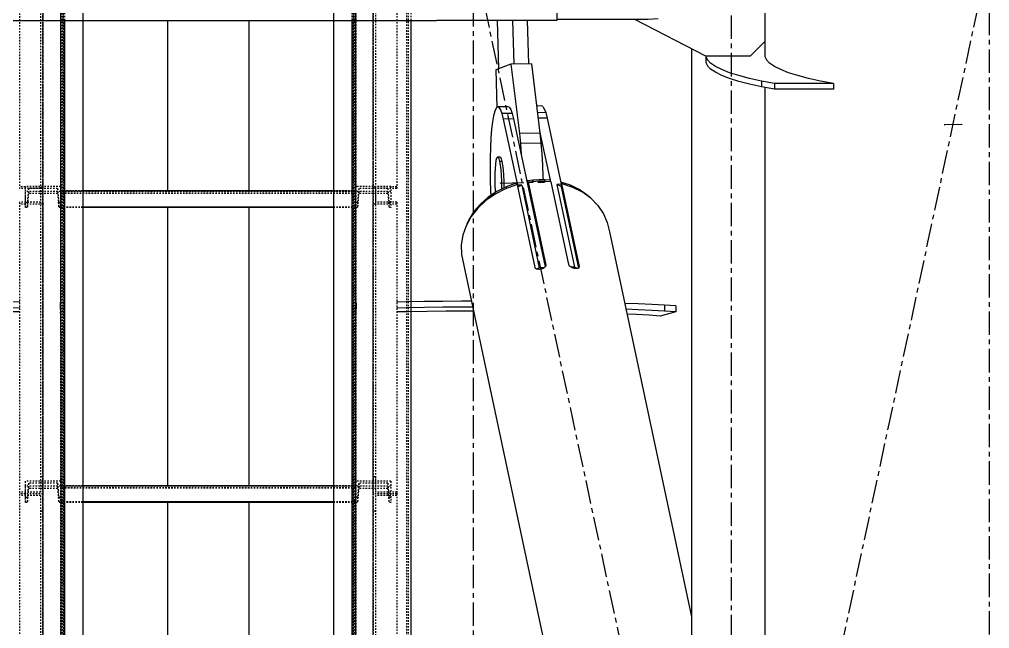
# Model space of a CAD drawing. Header units: millimetres. Extents: x 5143 to 30813, y 232 to 21408.
# Drawn here: x 12041 to 12370, y 4851.3 to 5057.9 of the extents above; entities that cross this region are included whole.
import ezdxf

# ---------------------------------------------------------------- set-up
doc = ezdxf.new("R2010")
doc.units = ezdxf.units.MM
doc.header["$LTSCALE"] = 0.25
for name, pattern in [('CENTER', [50.8, 31.75, -6.35, 6.35, -6.35]), ('XKITLINE00', [0]), ('XKITLINE02', [4, 2, -2]), ('XKITLINE03', [6, 3, -1, 1, -1])]:
    doc.linetypes.add(name, pattern=pattern)

msp = doc.modelspace()

# ---------------------------------------------------------------- linework, layer by layer
at = {"color": 8, "linetype": 'CENTER'}
for p, q in [((12195, 4763.35), (12195, 6431.43)), ((12370, 3985.69), (12370, 5629.8)), ((12282.5, 4670.27), (12282.5, 5490.27)), ((12370, 4260.27), (12195, 5080.27)), ((12282.5, 4670.27), (12370, 5080.27)), ((12360.58, 5022.26), (12354.63, 5022.13)), ((12204.15, 5002.39), (12219.02, 5002.72))]:
    msp.add_line(p, q, dxfattribs=at)
at = {"color": 1, "linetype": 'XKITLINE03'}
for p, q in [((12049, 4289.12), (12049, 5553.53)), ((12160.98, 4289.11), (12160.98, 5553.53)), ((12054.98, 5549.66), (12055.01, 4280.28)), ((12154.98, 4280.28), (12154.98, 5549.66)), ((12049, 5096.97), (12049, 5001.09)), ((12160.98, 5001.09), (12160.98, 5096.97)), ((12055, 4999.55), (12055, 5001.25)), ((12154.98, 5001.25), (12154.98, 4999.55)), ((12055, 4999.73), (12154.98, 4999.73)), ((12049, 4995.28), (12049, 4896.99)), ((12160.98, 4896.99), (12160.98, 4995.28)), ((12055, 4899.56), (12055, 4901.26)), ((12055, 4899.74), (12154.98, 4899.74)), ((12154.98, 4901.26), (12154.98, 4899.56)), ((12049, 4896.99), (12049, 4801.11)), ((12160.98, 4801.11), (12160.98, 4896.99))]:
    msp.add_line(p, q, dxfattribs=at)
at = {"color": 3, "linetype": 'XKITLINE02'}
for p, q in [((12054.92, 5550.18), (12054.92, 4280.33)), ((12055.45, 5550.14), (12055.45, 4279.7)), ((12153.68, 5550.19), (12153.68, 4278.85)), ((12154.53, 5550.14), (12154.53, 4279.7)), ((12155.06, 5550.18), (12155.06, 4280.34)), ((12172.3, 5550.18), (12172.3, 4297.68)), ((12172.83, 5550.14), (12172.83, 4298.1)), ((12054.98, 5549.66), (12055.01, 4280.28)), ((12054.99, 5549.97), (12055.02, 4280.58)), ((12055.83, 5549.68), (12055.86, 4280.3)), ((12055.84, 5549.94), (12055.87, 4280.56)), ((12062.48, 5549.67), (12062.51, 4280.29)), ((12062.48, 5549.66), (12062.51, 4280.28)), ((12062.49, 5549.95), (12062.52, 4280.57)), ((12147.48, 5549.96), (12147.48, 4280.57)), ((12147.48, 5549.67), (12147.48, 4280.28)), ((12154.13, 5549.94), (12154.13, 4280.56)), ((12154.13, 5549.68), (12154.13, 4280.3)), ((12154.98, 5549.96), (12154.98, 4280.58)), ((12154.98, 5549.66), (12154.98, 4280.28)), ((12056.3, 5103.12), (12056.3, 5057.42)), ((12062.5, 5103.12), (12062.5, 5057.42)), ((12147.48, 5103.12), (12147.48, 5057.42)), ((12153.68, 5103.12), (12153.68, 5057.42)), ((12173.68, 5103.12), (12173.68, 5057.42)), ((12160.98, 5096.97), (12160.98, 4995.2)), ((12161.78, 5096.38), (12161.78, 4995.2)), ((12168.98, 5096.97), (12168.98, 5000.5)), ((12041, 5094.93), (12041, 5000.5)), ((12048.2, 5094.93), (12048.2, 4995.2)), ((12049, 5094.93), (12049, 4995.2)), ((12049, 5001.09), (12041, 5001.09)), ((12043, 5001.25), (12043, 4999.55)), ((12043, 5001.25), (12043, 4995.75)), ((12055, 5001.25), (12043, 5001.25)), ((12049, 5001.02), (12048.2, 5001.02)), ((12048.2, 5001.02), (12048.2, 4995.85)), ((12048.2, 5001.02), (12048.2, 4897.57)), ((12049, 5001.02), (12049, 4995.28)), ((12049, 5001.02), (12049, 4896.99)), ((12055, 5001.25), (12055, 4999.55)), ((12055, 5001.25), (12055, 4995.75)), ((12154.98, 5001.25), (12154.98, 4994.05)), ((12166.98, 5001.25), (12154.98, 5001.25)), ((12168.98, 5001.09), (12160.98, 5001.09)), ((12160.98, 5001.02), (12160.98, 4901.26)), ((12161.78, 5001.02), (12160.98, 5001.02)), ((12161.78, 5001.02), (12161.78, 4897.56)), ((12166.98, 5001.25), (12166.98, 4994.05)), ((12048.2, 5000.5), (12041, 5000.5)), ((12043, 4999.55), (12043, 4994.05)), ((12055, 4999.55), (12043, 4999.55)), ((12044.07, 5000.55), (12043.68, 4995.75)), ((12044.07, 4998.85), (12043.68, 4994.05)), ((12044.07, 5000.55), (12044.07, 4998.85)), ((12053.94, 5000.55), (12044.07, 5000.55)), ((12053.94, 4998.85), (12044.07, 4998.85)), ((12053.94, 5000.55), (12053.94, 4998.85)), ((12053.94, 5000.55), (12054.32, 4995.75)), ((12053.94, 4998.85), (12054.32, 4994.05)), ((12055, 4999.73), (12055, 4994.05)), ((12062.5, 4999.73), (12055, 4999.73)), ((12055, 4999.55), (12055, 4994.05)), ((12154.98, 4999.55), (12055, 4999.55)), ((12154.98, 4999.01), (12055, 4999.01)), ((12154.98, 4998.86), (12055, 4998.86)), ((12154.98, 4999.73), (12147.48, 4999.73)), ((12154.98, 4999.73), (12154.98, 4994.05)), ((12166.98, 4999.55), (12154.98, 4999.55)), ((12156.05, 5000.55), (12155.66, 4995.75)), ((12156.05, 4998.85), (12155.66, 4994.05)), ((12165.92, 5000.55), (12156.05, 5000.55)), ((12156.05, 5000.55), (12156.05, 4998.85)), ((12165.92, 4998.85), (12156.05, 4998.85)), ((12168.98, 5000.5), (12161.78, 5000.5)), ((12165.92, 5000.55), (12166.3, 4995.75)), ((12165.92, 5000.55), (12165.92, 4998.85)), ((12165.92, 4998.85), (12166.3, 4994.05)), ((12048.2, 4995.85), (12041, 4995.85)), ((12041, 4995.85), (12041, 4995.28)), ((12041, 4995.85), (12041, 4896.99)), ((12049, 4995.28), (12041, 4995.28)), ((12043, 4995.75), (12043, 4994.05)), ((12043.68, 4995.75), (12043, 4995.75)), ((12043.68, 4995.75), (12043.68, 4994.05)), ((12049, 4995.2), (12048.2, 4995.2)), ((12054.32, 4995.75), (12054.32, 4994.05)), ((12055, 4995.75), (12054.32, 4995.75)), ((12055, 4995.75), (12055, 4994.05)), ((12062.5, 4994.23), (12055, 4994.23)), ((12062.5, 4994.22), (12055, 4994.22)), ((12154.98, 4994.23), (12147.48, 4994.23)), ((12154.98, 4994.22), (12147.48, 4994.22)), ((12155.66, 4995.75), (12154.98, 4995.75)), ((12155.66, 4995.75), (12155.66, 4994.05)), ((12168.98, 4995.28), (12160.98, 4995.28)), ((12161.78, 4995.2), (12160.98, 4995.2)), ((12168.98, 4995.85), (12161.78, 4995.85)), ((12166.98, 4995.75), (12166.3, 4995.75)), ((12166.3, 4995.75), (12166.3, 4994.05)), ((12168.98, 4995.85), (12168.98, 4896.99)), ((12043.68, 4994.05), (12043, 4994.05)), ((12055, 4994.05), (12054.32, 4994.05)), ((12062.5, 4994.06), (12055, 4994.06)), ((12062.5, 4994.05), (12055, 4994.05)), ((12154.98, 4994.06), (12147.48, 4994.06)), ((12154.98, 4994.05), (12147.48, 4994.05)), ((12155.66, 4994.05), (12154.98, 4994.05)), ((12166.98, 4994.05), (12166.3, 4994.05)), ((12049, 4902.73), (12048.2, 4902.73)), ((12160.98, 4902.73), (12160.98, 4896.99)), ((12161.78, 4902.73), (12160.98, 4902.73)), ((12161.78, 4902.73), (12161.78, 4897.56)), ((12043, 4901.26), (12043, 4899.56)), ((12043, 4901.26), (12043, 4895.76)), ((12055, 4901.26), (12043, 4901.26)), ((12043, 4899.56), (12043, 4894.06)), ((12055, 4899.56), (12043, 4899.56)), ((12044.07, 4900.56), (12043.68, 4895.76)), ((12044.07, 4898.86), (12043.68, 4894.06)), ((12044.07, 4900.56), (12044.07, 4898.86)), ((12053.94, 4900.56), (12044.07, 4900.56)), ((12053.94, 4898.86), (12044.07, 4898.86)), ((12053.94, 4900.56), (12053.94, 4898.86)), ((12053.94, 4900.56), (12054.32, 4895.76)), ((12053.94, 4898.86), (12054.32, 4894.06)), ((12055, 4901.26), (12055, 4899.56)), ((12055, 4901.26), (12055, 4895.76)), ((12055, 4899.74), (12055, 4894.06)), ((12062.5, 4899.74), (12055, 4899.74)), ((12055, 4899.56), (12055, 4894.06)), ((12154.98, 4899.56), (12055, 4899.56)), ((12154.98, 4899.02), (12055, 4899.02)), ((12154.98, 4898.87), (12055, 4898.87)), ((12154.98, 4899.74), (12147.48, 4899.74)), ((12154.98, 4901.26), (12154.98, 4894.06)), ((12166.98, 4901.26), (12154.98, 4901.26)), ((12154.98, 4899.74), (12154.98, 4894.06)), ((12166.98, 4899.56), (12154.98, 4899.56)), ((12156.05, 4900.56), (12155.66, 4895.76)), ((12156.05, 4898.86), (12155.66, 4894.06)), ((12165.92, 4900.56), (12156.05, 4900.56)), ((12156.05, 4900.56), (12156.05, 4898.86)), ((12165.92, 4898.86), (12156.05, 4898.86)), ((12165.92, 4900.56), (12166.3, 4895.76)), ((12165.92, 4900.56), (12165.92, 4898.86)), ((12165.92, 4898.86), (12166.3, 4894.06)), ((12166.98, 4901.26), (12166.98, 4894.06)), ((12048.2, 4897.57), (12041, 4897.57)), ((12049, 4896.99), (12041, 4896.99)), ((12041, 4896.99), (12041, 4896.4)), ((12049, 4896.99), (12041, 4896.99)), ((12041, 4896.99), (12041, 4800.52)), ((12048.2, 4896.4), (12041, 4896.4)), ((12043, 4895.76), (12043, 4894.06)), ((12043.68, 4895.76), (12043, 4895.76)), ((12043.68, 4895.76), (12043.68, 4894.06)), ((12048.2, 4896.4), (12048.2, 4891.1)), ((12048.2, 4896.4), (12048.2, 4795.22)), ((12049, 4896.99), (12049, 4891.1)), ((12049, 4896.99), (12049, 4795.22)), ((12054.32, 4895.76), (12054.32, 4894.06)), ((12055, 4895.76), (12054.32, 4895.76)), ((12055, 4895.76), (12055, 4894.06)), ((12155.66, 4895.76), (12154.98, 4895.76)), ((12155.66, 4895.76), (12155.66, 4894.06)), ((12168.98, 4896.99), (12160.98, 4896.99)), ((12160.98, 4896.99), (12160.98, 4795.22)), ((12168.98, 4896.99), (12160.98, 4896.99)), ((12168.98, 4897.56), (12161.78, 4897.56)), ((12161.78, 4896.4), (12161.78, 4795.22)), ((12168.98, 4896.4), (12161.78, 4896.4)), ((12166.98, 4895.76), (12166.3, 4895.76)), ((12166.3, 4895.76), (12166.3, 4894.06)), ((12168.98, 4897.56), (12168.98, 4896.99)), ((12168.98, 4896.99), (12168.98, 4800.52)), ((12043.68, 4894.06), (12043, 4894.06)), ((12055, 4894.06), (12054.32, 4894.06)), ((12062.5, 4894.24), (12055, 4894.24)), ((12062.5, 4894.23), (12055, 4894.23)), ((12062.5, 4894.07), (12055, 4894.07)), ((12062.5, 4894.06), (12055, 4894.06)), ((12154.98, 4894.24), (12147.48, 4894.24)), ((12154.98, 4894.23), (12147.48, 4894.23)), ((12154.98, 4894.07), (12147.48, 4894.07)), ((12154.98, 4894.06), (12147.48, 4894.06)), ((12155.66, 4894.06), (12154.98, 4894.06)), ((12166.98, 4894.06), (12166.3, 4894.06)), ((12049, 4891.1), (12048.2, 4891.1)), ((12161.78, 4891.1), (12160.98, 4891.1))]:
    msp.add_line(p, q, dxfattribs=at)
at = {"color": 8, "linetype": 'XKITLINE00'}
for p, q in [((12293.8, 5105.7), (12293.8, 5050.39)), ((12223.2, 5065.56), (12223.2, 5057.48)), ((12182.19, 5057.42), (12027.8, 5057.42)), ((12091.2, 5057.42), (12091.2, 4999.73)), ((12118.8, 5057.42), (12118.8, 4999.73)), ((12182.36, 5057.45), (12182.19, 5057.42)), ((12182.6, 5057.46), (12182.36, 5057.45)), ((12182.89, 5057.48), (12182.6, 5057.46)), ((12183.2, 5057.48), (12182.89, 5057.48)), ((12223.2, 5057.48), (12183.2, 5057.48)), ((12203.05, 5057.48), (12203.51, 5041.13)), ((12208.24, 5057.48), (12208.66, 5042.7)), ((12213.2, 5057.48), (12213.61, 5042.81)), ((12254.2, 5057.83), (12223.2, 5057.83)), ((12273.8, 5045.47), (12249.67, 5057.83)), ((12257.64, 5058.09), (12254.2, 5057.83)), ((12293.8, 5050.39), (12288.8, 5045.47)), ((12293.8, 5050.39), (12293.8, 5045.19)), ((12268.91, 5047.97), (12268.91, 4739.66)), ((12273.76, 5045.48), (12273.76, 5043.28)), ((12273.76, 5045.25), (12274.31, 5044.12)), ((12288.8, 5045.47), (12273.8, 5045.47)), ((12274.31, 5044.12), (12275.4, 5043)), ((12293.8, 5046.45), (12293.76, 5046.38)), ((12293.76, 5046.38), (12293.76, 5045.25)), ((12293.76, 5045.25), (12294.31, 5044.12)), ((12294.31, 5044.12), (12295.4, 5043)), ((12207.67, 5042.67), (12202.52, 5040.77)), ((12202.52, 5040.77), (12202.88, 5027.98)), ((12214.61, 5042.83), (12207.67, 5042.67)), ((12207.67, 5042.67), (12210.54, 5019.14)), ((12213.61, 5042.81), (12208.66, 5042.7)), ((12214.61, 5042.83), (12217.48, 5019.29)), ((12273.76, 5043.28), (12274.31, 5042.15)), ((12274.31, 5042.15), (12275.4, 5041.03)), ((12277.03, 5041.91), (12275.4, 5043)), ((12277.03, 5039.94), (12275.4, 5041.03)), ((12279.18, 5040.84), (12277.03, 5041.91)), ((12281.83, 5039.8), (12279.18, 5040.84)), ((12297.03, 5041.91), (12295.4, 5043)), ((12299.18, 5040.84), (12297.03, 5041.91)), ((12301.83, 5039.8), (12299.18, 5040.84)), ((12279.18, 5038.87), (12277.03, 5039.94)), ((12281.83, 5037.83), (12279.18, 5038.87)), ((12284.98, 5038.81), (12281.83, 5039.8)), ((12284.98, 5036.84), (12281.83, 5037.83)), ((12288.59, 5037.87), (12284.98, 5038.81)), ((12292.65, 5036.99), (12288.59, 5037.87)), ((12292.65, 5036.99), (12292.65, 5035.02)), ((12297.11, 5036.17), (12292.65, 5036.99)), ((12304.98, 5038.81), (12301.83, 5039.8)), ((12308.59, 5037.87), (12304.98, 5038.81)), ((12312.65, 5036.99), (12308.59, 5037.87)), ((12317.11, 5036.17), (12312.65, 5036.99)), ((12288.59, 5035.9), (12284.98, 5036.84)), ((12292.65, 5035.02), (12288.59, 5035.9)), ((12297.11, 5034.2), (12292.65, 5035.02)), ((12293.8, 5034.81), (12293.8, 4464.85)), ((12297.11, 5036.17), (12297.11, 5034.2)), ((12317.11, 5036.17), (12297.11, 5036.17)), ((12317.11, 5034.2), (12297.11, 5034.2)), ((12317.11, 5036.17), (12317.11, 5034.2)), ((12202.66, 5027.77), (12202.21, 5026.78)), ((12203.13, 5028.19), (12202.66, 5027.77)), ((12206.6, 5028.27), (12203.13, 5028.19)), ((12203.62, 5028.02), (12203.13, 5028.19)), ((12203.62, 5028.02), (12204.12, 5027.26)), ((12204.12, 5027.26), (12204.6, 5025.94)), ((12207.09, 5028.1), (12206.6, 5028.27)), ((12207.09, 5028.1), (12207.59, 5027.34)), ((12207.59, 5027.34), (12208.07, 5026.01)), ((12218, 5028.52), (12216.36, 5028.49)), ((12218.49, 5028.35), (12218, 5028.52)), ((12218.49, 5028.35), (12218.99, 5027.59)), ((12218.99, 5027.59), (12219.47, 5026.27)), ((12201.79, 5025.22), (12201.43, 5023.15)), ((12202.21, 5026.78), (12201.79, 5025.22)), ((12208.07, 5026.01), (12204.6, 5025.94)), ((12204.6, 5025.94), (12205.07, 5024.08)), ((12208.54, 5024.15), (12205.07, 5024.08)), ((12205.07, 5024.08), (12209.86, 5001.65)), ((12208.07, 5026.01), (12208.54, 5024.15)), ((12208.54, 5024.15), (12219.26, 4973.94)), ((12219.47, 5026.27), (12216.64, 5026.21)), ((12219.94, 5024.41), (12216.87, 5024.34)), ((12219.47, 5026.27), (12219.94, 5024.41)), ((12219.94, 5024.41), (12224.73, 5001.98)), ((12201.13, 5020.61), (12200.89, 5017.67)), ((12201.43, 5023.15), (12201.13, 5020.61)), ((12200.89, 5017.67), (12200.72, 5014.4)), ((12217.48, 5019.29), (12210.54, 5019.14)), ((12210.54, 5019.14), (12210.9, 5015.8)), ((12217.4, 5019.97), (12220.95, 5003.34)), ((12217.48, 5019.29), (12217.84, 5015.95)), ((12200.72, 5014.4), (12200.62, 5010.87)), ((12217.84, 5015.95), (12210.9, 5015.8)), ((12210.9, 5015.8), (12211.2, 5012.17)), ((12217.84, 5015.95), (12218.14, 5012.33)), ((12200.62, 5010.87), (12200.6, 5007.18)), ((12202.83, 5010.82), (12202.61, 5010.02)), ((12203.07, 5011.19), (12202.83, 5010.82)), ((12203.87, 5011.21), (12203.07, 5011.19)), ((12203.33, 5011.13), (12203.07, 5011.19)), ((12203.33, 5011.13), (12203.59, 5010.62)), ((12203.59, 5010.62), (12203.84, 5009.7)), ((12204.12, 5011.14), (12203.87, 5011.21)), ((12204.12, 5011.14), (12204.38, 5010.64)), ((12204.38, 5010.64), (12204.63, 5009.72)), ((12211.2, 5012.17), (12211.25, 5011.47)), ((12218.14, 5012.33), (12218.38, 5008.49)), ((12202.29, 5007.34), (12202.21, 5005.58)), ((12202.43, 5008.84), (12202.29, 5007.34)), ((12202.61, 5010.02), (12202.43, 5008.84)), ((12204.63, 5009.72), (12203.84, 5009.7)), ((12203.84, 5009.7), (12204.06, 5008.41)), ((12204.06, 5008.41), (12204.25, 5006.82)), ((12204.63, 5009.72), (12204.85, 5008.43)), ((12204.85, 5008.43), (12205.04, 5006.84)), ((12218.38, 5008.49), (12218.54, 5004.52)), ((12200.6, 5007.18), (12200.66, 5003.42)), ((12202.21, 5005.58), (12202.19, 5003.67)), ((12204.25, 5006.82), (12204.39, 5005.01)), ((12204.39, 5005.01), (12204.48, 5003.06)), ((12205.04, 5006.84), (12205.19, 5005.02)), ((12205.19, 5005.02), (12205.28, 5003.08)), ((12218.54, 5004.52), (12218.56, 5003.5)), ((12200.66, 5003.42), (12200.8, 4999.68)), ((12202.19, 5003.67), (12202.22, 5001.69)), ((12202.22, 5001.69), (12202.32, 4999.74)), ((12206.06, 5001.14), (12202.85, 4999.53)), ((12204.48, 5003.06), (12204.52, 5001.08)), ((12204.52, 5001.08), (12204.51, 5000.36)), ((12205.28, 5003.08), (12205.31, 5001.1)), ((12205.31, 5001.1), (12205.31, 5000.76)), ((12209.52, 5001.77), (12205.79, 5000.43)), ((12209.49, 5002.35), (12206.06, 5001.14)), ((12206.06, 5001.14), (12206.18, 5000.57)), ((12209.49, 5002.35), (12209.61, 5001.79)), ((12209.77, 5001.82), (12209.52, 5001.77)), ((12209.77, 5001.82), (12215.75, 4973.79)), ((12209.86, 5001.65), (12209.85, 5001.47)), ((12211.32, 5001.68), (12209.86, 5001.65)), ((12211.32, 5001.68), (12209.94, 5001.01)), ((12211.32, 5001.68), (12217.3, 4973.64)), ((12213.21, 5003.17), (12213.16, 5002.49)), ((12215.15, 5003.41), (12213.21, 5003.17)), ((12213.21, 5003.17), (12213.45, 5002.05)), ((12213.45, 5002.05), (12213.4, 5001.37)), ((12213.49, 5002.63), (12213.42, 5001.64)), ((12213.42, 5001.64), (12219.31, 4974.02)), ((12217.37, 5002.97), (12213.49, 5002.63)), ((12213.49, 5002.63), (12219.47, 4974.59)), ((12217.09, 5003.51), (12215.15, 5003.41)), ((12215.15, 5003.41), (12215.28, 5002.79)), ((12219.03, 5003.49), (12217.09, 5003.51)), ((12221.22, 5002.8), (12217.37, 5002.97)), ((12219.03, 5003.49), (12219.15, 5002.89)), ((12220.94, 5003.34), (12219.03, 5003.49)), ((12220.94, 5003.34), (12221.05, 5002.81)), ((12221.22, 5002.8), (12227.2, 4974.77)), ((12224.73, 5001.98), (12223.27, 5001.95)), ((12223.27, 5001.95), (12229.25, 4973.91)), ((12224.68, 5001.27), (12223.27, 5001.95)), ((12227.84, 5001.62), (12224.58, 5002.68)), ((12224.73, 5001.98), (12224.68, 5001.27)), ((12224.68, 5001.27), (12230.59, 4973.57)), ((12224.72, 5001.92), (12224.8, 5001.57)), ((12224.8, 5001.57), (12224.76, 5000.92)), ((12224.84, 5002.16), (12224.77, 5001.14)), ((12224.77, 5001.14), (12230.64, 4973.62)), ((12224.84, 5002.16), (12230.82, 4974.12)), ((12225.08, 5002.12), (12224.84, 5002.16)), ((12228.65, 5000.93), (12225.08, 5002.12)), ((12227.84, 5001.62), (12227.93, 5001.17)), ((12230.85, 5000.15), (12227.84, 5001.62)), ((12231.9, 4999.29), (12228.65, 5000.93)), ((12199.91, 4997.56), (12197.32, 4995.27)), ((12202.3, 4998.63), (12199.16, 4996.42)), ((12202.85, 4999.53), (12199.91, 4997.56)), ((12200.8, 4999.68), (12200.88, 4998.21)), ((12205.79, 5000.43), (12202.3, 4998.63)), ((12202.32, 4999.74), (12202.36, 4999.2)), ((12233.53, 4998.31), (12230.85, 5000.15)), ((12234.77, 4997.21), (12231.9, 4999.29)), ((12234.44, 4997.45), (12233.53, 4998.31)), ((12197.32, 4995.27), (12195.14, 4992.72)), ((12199.16, 4996.42), (12196.43, 4993.85)), ((12234.77, 4997.21), (12237.17, 4994.76)), ((12237.17, 4994.76), (12239.05, 4991.99)), ((12091.2, 4994.05), (12091.2, 4899.74)), ((12118.8, 4994.05), (12118.8, 4899.74)), ((12194.18, 4990.99), (12192.46, 4987.91)), ((12195.14, 4992.72), (12193.4, 4989.95)), ((12196.43, 4993.85), (12194.18, 4990.99)), ((12239.05, 4991.99), (12240.36, 4988.98)), ((12192.46, 4987.91), (12191.33, 4984.68)), ((12193.4, 4989.95), (12192.74, 4988.42)), ((12240.36, 4988.98), (12241.07, 4985.79)), ((12191.33, 4984.68), (12190.8, 4981.39)), ((12241.07, 4985.79), (12241.07, 4985.63)), ((12241.07, 4985.79), (12268.91, 4855.34)), ((12190.8, 4981.39), (12190.89, 4978.11)), ((12190.89, 4978.11), (12253.17, 4686.31)), ((12219.47, 4974.59), (12219.45, 4974.33)), ((12219.47, 4974.59), (12219.47, 4974.36)), ((12227.2, 4974.77), (12227.3, 4974.53)), ((12227.3, 4974.53), (12227.33, 4974.49)), ((12227.33, 4974.49), (12227.48, 4974.29)), ((12215.75, 4973.79), (12215.85, 4973.57)), ((12215.85, 4973.57), (12216.03, 4973.38)), ((12216.3, 4973.23), (12216.03, 4973.38)), ((12216.63, 4973.13), (12216.3, 4973.23)), ((12217.3, 4973.64), (12216.39, 4973.2)), ((12217.01, 4973.08), (12216.63, 4973.13)), ((12217.41, 4973.09), (12217.01, 4973.08)), ((12218.99, 4973.68), (12217.3, 4973.64)), ((12217.83, 4973.16), (12217.41, 4973.09)), ((12218.24, 4973.27), (12217.83, 4973.16)), ((12218.62, 4973.44), (12218.24, 4973.27)), ((12218.94, 4973.64), (12218.62, 4973.44)), ((12219.2, 4973.87), (12218.94, 4973.64)), ((12219.38, 4974.11), (12219.2, 4973.87)), ((12219.45, 4974.31), (12219.38, 4974.11)), ((12219.47, 4974.36), (12219.45, 4974.31)), ((12227.74, 4974.06), (12227.48, 4974.29)), ((12228.06, 4973.84), (12227.74, 4974.06)), ((12229.25, 4973.91), (12228, 4973.88)), ((12228.43, 4973.66), (12228.06, 4973.84)), ((12228.83, 4973.51), (12228.43, 4973.66)), ((12229.23, 4973.41), (12228.83, 4973.51)), ((12229.63, 4973.36), (12229.23, 4973.41)), ((12230.27, 4973.42), (12229.25, 4973.91)), ((12230, 4973.37), (12229.63, 4973.36)), ((12230.31, 4973.43), (12230, 4973.37)), ((12230.56, 4973.55), (12230.31, 4973.43)), ((12230.74, 4973.7), (12230.56, 4973.55)), ((12230.83, 4973.9), (12230.74, 4973.7)), ((12230.82, 4974.12), (12230.8, 4973.85)), ((12230.82, 4974.12), (12230.83, 4973.9)), ((12041, 4962.01), (12037.82, 4962.08)), ((12054.77, 4961.63), (12054.72, 4961.63)), ((12054.77, 4961.63), (12054.77, 4959.63)), ((12055, 4961.57), (12054.77, 4961.63)), ((12155.22, 4961.63), (12154.98, 4961.56)), ((12155.27, 4961.63), (12155.22, 4961.63)), ((12155.22, 4961.63), (12155.22, 4959.63)), ((12172.17, 4962.08), (12168.98, 4962.01)), ((12178.27, 4962.18), (12172.17, 4962.08)), ((12184.54, 4962.26), (12178.27, 4962.18)), ((12190.91, 4962.31), (12184.54, 4962.26)), ((12194.26, 4962.32), (12190.91, 4962.31)), ((12250.82, 4961.41), (12246.2, 4961.59)), ((12255.47, 4961.2), (12250.82, 4961.41)), ((12041, 4958.7), (12036.93, 4958.76)), ((12041, 4960.01), (12037.82, 4960.08)), ((12054.77, 4959.63), (12054.72, 4959.63)), ((12055, 4958.37), (12054.72, 4958.38)), ((12055, 4959.57), (12054.77, 4959.63)), ((12155.22, 4959.63), (12154.98, 4959.57)), ((12155.27, 4958.38), (12154.98, 4958.37)), ((12155.27, 4959.63), (12155.22, 4959.63)), ((12172.17, 4960.08), (12168.98, 4960.01)), ((12173.07, 4958.76), (12168.98, 4958.7)), ((12178.27, 4960.18), (12172.17, 4960.08)), ((12179.33, 4958.84), (12173.07, 4958.76)), ((12184.54, 4960.26), (12178.27, 4960.18)), ((12185.71, 4958.89), (12179.33, 4958.84)), ((12190.91, 4960.31), (12184.54, 4960.26)), ((12192.15, 4958.92), (12185.71, 4958.89)), ((12194.69, 4960.32), (12190.91, 4960.31)), ((12194.99, 4958.92), (12192.15, 4958.92)), ((12250.82, 4959.41), (12246.63, 4959.58)), ((12250.26, 4957.78), (12246.98, 4957.93)), ((12255.47, 4959.2), (12250.82, 4959.41)), ((12259.73, 4960.96), (12255.47, 4961.2)), ((12259.73, 4958.97), (12255.47, 4959.2)), ((12263.55, 4958.72), (12258.34, 4957.3)), ((12263.55, 4960.71), (12259.73, 4960.96)), ((12259.73, 4960.96), (12259.73, 4958.97)), ((12263.55, 4958.72), (12259.73, 4958.97)), ((12263.55, 4960.71), (12263.55, 4958.72)), ((12254.52, 4957.55), (12250.26, 4957.78)), ((12258.34, 4957.3), (12254.52, 4957.55)), ((12091.2, 4894.06), (12091.2, 4799.75)), ((12118.8, 4894.06), (12118.8, 4799.75))]:
    msp.add_line(p, q, dxfattribs=at)
at = {"color": 7, "linetype": 'XKITLINE00'}
for p, q in [((12056.3, 5057.42), (12056.3, 4787.51)), ((12062.5, 5057.42), (12062.5, 4777.92)), ((12147.48, 5057.42), (12147.48, 4646.44)), ((12153.68, 5057.42), (12153.68, 4636.85)), ((12173.68, 5057.42), (12173.68, 4605.91)), ((12147.48, 4999.73), (12062.5, 4999.73)), ((12147.48, 4994.23), (12062.5, 4994.23)), ((12147.48, 4994.22), (12062.5, 4994.22)), ((12147.48, 4994.06), (12062.5, 4994.06)), ((12147.48, 4994.05), (12062.5, 4994.05)), ((12147.48, 4899.74), (12062.5, 4899.74)), ((12147.48, 4894.24), (12062.5, 4894.24)), ((12147.48, 4894.23), (12062.5, 4894.23)), ((12147.48, 4894.07), (12062.5, 4894.07)), ((12147.48, 4894.06), (12062.5, 4894.06))]:
    msp.add_line(p, q, dxfattribs=at)
at = {"color": 8, "linetype": 'XKITLINE00'}
for centre in [(12354.63, 5022.13), (12360.58, 5022.26), (12204.15, 5002.39), (12219.02, 5002.72)]:
    msp.add_circle(centre, 0.05, dxfattribs=at)
at = {"color": 1, "linetype": 'XKITLINE00'}
for centre in [(12049, 5001.09), (12055, 5001.25), (12154.98, 5001.25), (12160.98, 5001.09), (12055, 4999.73), (12055, 4999.55), (12154.98, 4999.73), (12154.98, 4999.55), (12049, 4995.28), (12160.98, 4995.28), (12055, 4901.26), (12055, 4899.74), (12055, 4899.56), (12154.98, 4901.26), (12154.98, 4899.74), (12154.98, 4899.56), (12049, 4896.99), (12049, 4896.99), (12160.98, 4896.99), (12160.98, 4896.99)]:
    msp.add_circle(centre, 0.05, dxfattribs=at)

doc.saveas('drawing.dxf')
